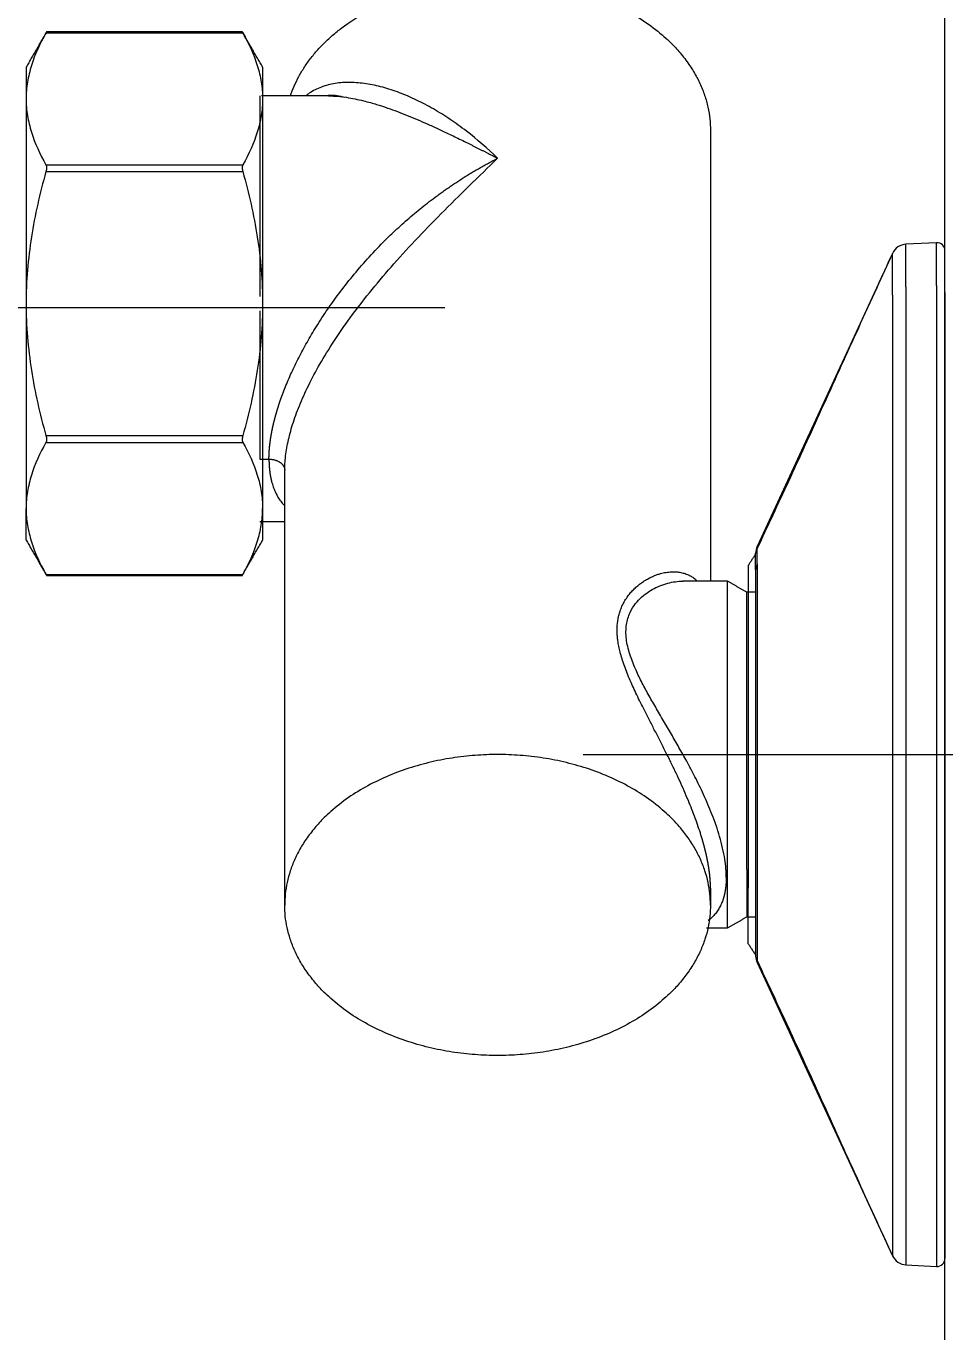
# Model space of a CAD drawing. Extents: x 8896 to 12055, y -91 to 2224.
# Drawn here: x 10874.1 to 10932.3, y 349.4 to 432.2 of the extents above; entities that cross this region are included whole.
import ezdxf

# ---------------------------------------------------------------- set-up
doc = ezdxf.new("R2010")
doc.units = 0
doc.header["$LTSCALE"] = 10
doc.header["$MEASUREMENT"] = 0
doc.header["$PDMODE"] = 3
doc.header["$PDSIZE"] = -10
doc.linetypes.add('CENTER2', pattern=[28.575, 19.05, -3.175, 3.175, -3.175])
doc.layers.get('0').update_dxf_attribs({"linetype": 'CONTINUOUS'})
doc.layers.get('DEFPOINTS').update_dxf_attribs({"linetype": 'CONTINUOUS'})
doc.layers.add('1', color=7, linetype='CONTINUOUS')
doc.layers.add('Cneter', color=1, linetype='CENTER2', lineweight=13)
doc.layers.add('치수선', color=7, linetype='CONTINUOUS', lineweight=20)
doc.styles.add('Daelim Dimension', font='')
doc.styles.get('Daelim Dimension').set_extended_font_data('나눔고딕')
doc.dimstyles.new('DEFAULT', dxfattribs={"dimscale": 2, "dimtxt": 2, "dimasz": 2, "dimexe": 0, "dimexo": 2, "dimgap": 1, "dimtad": 1, "dimdec": 1, "dimzin": 9, "dimdsep": 46, "dimtxsty": 'Daelim Dimension', "dimcen": 0.5, "dimclrd": 5, "dimclre": 5, "dimclrt": 256, "dimadec": 1, "dimazin": 0, "dimtfac": 1, "dimtdec": 1, "dimtix": 1, "dimtmove": 0, "dimatfit": 3, "dimfxl": 1, "dimtolj": 1, "dimtzin": 1, "dimlwd": 9, "dimlwe": 9, "dimarcsym": 0})

# ---------------------------------------------------------------- blocks, each defined once
blk = doc.blocks.new('*D13')
at = {"color": 5, "lineweight": 9, "ltscale": 0.5, "transparency": 16777216}
for p, q in [((10935.799, 418.485), (10998.181, 418.485)), ((10996.181, 410.485), (10996.181, 361.54)), ((10935.799, 353.54), (10998.181, 353.54)), ((10996.181, 353.54), (10996.181, 292.951))]:
    blk.add_line(p, q, dxfattribs=at)
at = {"color": 5, "ltscale": 0.5, "transparency": 16777216}
for points in [[(10994.848, 410.485), (10997.514, 410.485), (10996.181, 418.485)], [(10994.848, 361.54), (10997.514, 361.54), (10996.181, 353.54)]]:
    blk.add_solid(points, dxfattribs=at)
at = {"layer": 'DEFPOINTS', "color": 0, "ltscale": 0.5, "transparency": 16777216}
for p in [(10931.799, 418.485), (10996.181, 418.485), (10931.799, 353.54)]:
    blk.add_point(p, dxfattribs=at)
at = {"color": 7, "ltscale": 0.5, "transparency": 16777216, "insert": (10983.294, 319.245), "char_height": 20, "attachment_point": 5, "rotation": 90, "style": 'Daelim Dimension'}
blk.add_mtext('\\A1;{\\fISOCPEUR|b0|i0|c0|p34;%%C}65', dxfattribs=at)
blk = doc.blocks.new('*D20')
at = {"color": 5, "lineweight": 9, "ltscale": 0.5, "transparency": 16777216}
for p, q in [((10793.931, 1347.567), (11137.619, 1347.567)), ((11135.619, 1339.567), (11135.619, 394.013)), ((10969.817, 386.013), (11137.619, 386.013))]:
    blk.add_line(p, q, dxfattribs=at)
at = {"color": 5, "ltscale": 0.5, "transparency": 16777216}
for points in [[(11134.285, 1339.567), (11136.952, 1339.567), (11135.619, 1347.567)], [(11134.285, 394.013), (11136.952, 394.013), (11135.619, 386.013)]]:
    blk.add_solid(points, dxfattribs=at)
at = {"layer": 'DEFPOINTS', "color": 0, "ltscale": 0.5, "transparency": 16777216}
for p in [(10789.931, 1347.567), (10965.817, 386.013), (11135.619, 386.013)]:
    blk.add_point(p, dxfattribs=at)
at = {"color": 7, "ltscale": 0.5, "transparency": 16777216, "insert": (11119.913, 866.79), "char_height": 20, "attachment_point": 5, "rotation": 90, "style": 'Daelim Dimension'}
blk.add_mtext('\\A1;(1140)', dxfattribs=at)
blk = doc.blocks.new('*D23')
at = {"color": 5, "lineweight": 9, "ltscale": 0.5, "transparency": 16777216}
for p, q in [((10834.931, 377.44), (10834.931, 468.952)), ((10932.325, 421.986), (10932.325, 468.952)), ((10842.931, 466.952), (10924.325, 466.952))]:
    blk.add_line(p, q, dxfattribs=at)
at = {"color": 5, "ltscale": 0.5, "transparency": 16777216}
for points in [[(10842.931, 468.286), (10842.931, 465.619), (10834.931, 466.952)], [(10924.325, 468.286), (10924.325, 465.619), (10932.325, 466.952)]]:
    blk.add_solid(points, dxfattribs=at)
at = {"layer": 'DEFPOINTS', "color": 0, "ltscale": 0.5, "transparency": 16777216}
for p in [(10932.325, 466.952), (10932.325, 417.986), (10834.931, 373.44)]:
    blk.add_point(p, dxfattribs=at)
at = {"color": 7, "ltscale": 0.5, "transparency": 16777216, "insert": (10883.628, 480.354), "char_height": 20, "attachment_point": 5, "style": 'Daelim Dimension'}
blk.add_mtext('\\A1;97.4', dxfattribs=at)

msp = doc.modelspace()

# ---------------------------------------------------------------- linework, layer by layer
at = {"layer": '1', "color": 7, "linetype": 'Continuous', "lineweight": 18}
for p, q in [((10887.767, 431.862), (10875.352, 431.862)), ((10888.886, 427.797), (10888.886, 415.062)), ((10893.264, 427.797), (10888.988, 427.797)), ((10917.461, 425.61), (10917.461, 397.013)), ((10931.799, 418.485), (10929.854, 418.383)), ((10928.998, 417.803), (10920.417, 399.212)), ((10928.998, 417.802), (10928.998, 417.803)), ((10932.325, 415.315), (10932.325, 417.986)), ((10932.325, 415.315), (10932.325, 354.039)), ((10888.886, 414.16), (10888.886, 404.751)), ((10888.886, 400.797), (10890.461, 400.797)), ((10920.325, 397.736), (10920.325, 398.793)), ((10919.855, 398.013), (10919.855, 377.527)), ((10920.325, 397.736), (10920.325, 397.703)), ((10920.325, 397.703), (10920.325, 373.232)), ((10875.352, 397.376), (10887.767, 397.376)), ((10918.543, 397.013), (10915.713, 397.013)), ((10920.325, 396.313), (10919.756, 396.313)), ((10919.756, 378.729), (10919.756, 396.313)), ((10919.756, 378.729), (10919.756, 375.713)), ((10917.461, 377.527), (10917.461, 376.467)), ((10919.855, 374.013), (10919.855, 377.527)), ((10919.756, 375.713), (10920.325, 375.713)), ((10917.206, 375.013), (10918.543, 375.013)), ((10920.417, 372.944), (10920.417, 372.813)), ((10920.417, 372.813), (10928.998, 354.222)), ((10932.325, 356.767), (10932.325, 356.71)), ((10929.854, 353.642), (10931.799, 353.54))]:
    msp.add_line(p, q, dxfattribs=at)
at = {"layer": '1', "color": 7, "linetype": 'Continuous', "lineweight": 13}
for p, q in [((10929.854, 415.682), (10929.854, 418.383)), ((10931.799, 415.772), (10931.799, 418.485)), ((10928.998, 415.151), (10928.998, 417.802)), ((10928.998, 415.151), (10928.998, 354.222)), ((10929.854, 415.682), (10929.854, 353.642)), ((10931.799, 415.772), (10931.799, 353.54)), ((10920.417, 398.121), (10920.417, 399.212)), ((10920.417, 398.121), (10920.417, 398.086)), ((10920.417, 398.086), (10920.417, 372.944))]:
    msp.add_line(p, q, dxfattribs=at)
at = {"layer": '1', "color": 7, "linetype": 'Continuous', "lineweight": 18}
for centre, radius, start, end in [((10929.906, 417.384), 1, 93, 155.22486), ((10931.825, 417.986), 0.5, 0, 93), ((10921.325, 398.793), 1, 155.22486, 180), ((10921.325, 373.232), 1, 180, 204.77514), ((10929.906, 354.641), 1, 204.77514, 267), ((10931.825, 354.039), 0.5, 267, 0)]:
    msp.add_arc(centre, radius, start, end, dxfattribs=at)
at = {"layer": '1', "color": 7, "linetype": 'Continuous', "lineweight": 13}
msp.add_ellipse((10921.325, 397.703), major_axis=(-1, 0), ratio=0.914699, start_param=5.850778, end_param=6.283185, dxfattribs=at)
at = {"layer": '1', "color": 7, "linetype": 'Continuous', "lineweight": 18}
for points, weights, knots in [([(10890.821, 427.801), (10893.273, 435.156), (10903.961, 435.156), (10917.461, 435.156), (10917.461, 425.61)], [0.922520828792, 0.753054396155, 1, 0.707106779268, 1], [0, 0, 0, 0.457443, 0.457443, 1, 1, 1]), ([(10918.543, 378.234), (10918.543, 386.013), (10918.543, 393.791), (10918.543, 397.014), (10918.543, 397.013)], [1, 0.707106778929, 1, 0.853505305603, 0.853553405252], [0, 0, 0, 0.666594, 0.666594, 1, 1, 1]), ([(10917.461, 376.467), (10917.461, 386.013), (10903.961, 386.013), (10890.461, 386.013), (10890.461, 376.467)], [1, 0.707106784669, 1, 0.707106784669, 1], [0, 0, 0, 0.5, 0.5, 1, 1, 1]), ([(10917.461, 376.467), (10917.461, 366.921), (10903.961, 366.921), (10890.461, 366.921), (10890.461, 376.467)], [1, 0.707106777704, 1, 0.707106777704, 1], [0, 0, 0, 0.5, 0.5, 1, 1, 1])]:
    msp.add_rational_spline(points, weights, degree=2, knots=knots, dxfattribs=at)
for points in [[(10875.364, 431.878), (10874.06, 429.619)], [(10889.06, 429.619), (10887.756, 431.878)], [(10890.461, 376.467), (10890.461, 404.044)], [(10874.06, 399.619), (10875.364, 397.36)], [(10887.756, 397.36), (10889.06, 399.619)], [(10920.325, 398.742), (10919.855, 398.013)], [(10919.756, 396.313), (10918.543, 397.013)], [(10918.543, 375.013), (10919.756, 375.713)], [(10919.855, 374.013), (10920.347, 373.25)]]:
    msp.add_open_spline(points, degree=1, dxfattribs=at)
for points, knots in [([(10875.317, 431.795), (10874.932, 431.111), (10874.616, 430.421), (10874.288, 429.376), (10874.204, 429.025), (10874.089, 428.321), (10874.06, 427.966), (10874.06, 427.609)], [0, 0, 0, 0, 0.5, 0.5, 0.75, 0.75, 1, 1, 1, 1]), ([(10875.355, 431.862), (10875.355, 431.862), (10875.355, 431.862), (10875.354, 431.86), (10875.353, 431.859), (10875.351, 431.855), (10875.348, 431.851), (10875.344, 431.842), (10875.342, 431.839), (10875.338, 431.832), (10875.336, 431.828), (10875.329, 431.815), (10875.323, 431.806), (10875.317, 431.795)], [0, 0, 0, 0, 0.121337, 0.121337, 0.246861, 0.246861, 0.497907, 0.497907, 0.62343, 0.62343, 0.748954, 0.748954, 1, 1, 1, 1]), ([(10887.765, 431.862), (10887.765, 431.862), (10887.765, 431.862), (10887.766, 431.86), (10887.766, 431.859), (10887.769, 431.855), (10887.771, 431.851), (10887.776, 431.842), (10887.778, 431.839), (10887.782, 431.832), (10887.784, 431.828), (10887.791, 431.815), (10887.796, 431.806), (10887.802, 431.795)], [0, 0, 0, 0, 0.121337, 0.121337, 0.246861, 0.246861, 0.497907, 0.497907, 0.62343, 0.62343, 0.748954, 0.748954, 1, 1, 1, 1]), ([(10887.802, 431.795), (10888.188, 431.111), (10888.504, 430.421), (10888.831, 429.376), (10888.916, 429.025), (10889.03, 428.321), (10889.06, 427.966), (10889.06, 427.609)], [0, 0, 0, 0, 0.5, 0.5, 0.75, 0.75, 1, 1, 1, 1]), ([(10874.06, 427.609), (10874.06, 427.253), (10874.089, 426.898), (10874.204, 426.193), (10874.288, 425.843), (10874.616, 424.798), (10874.932, 424.108), (10875.317, 423.424)], [0, 0, 0, 0, 0.25, 0.25, 0.5, 0.5, 1, 1, 1, 1]), ([(10889.06, 427.609), (10889.06, 427.253), (10889.03, 426.898), (10888.916, 426.193), (10888.831, 425.843), (10888.504, 424.798), (10888.188, 424.108), (10887.802, 423.424)], [0, 0, 0, 0, 0.25, 0.25, 0.5, 0.5, 1, 1, 1, 1]), ([(10893.217, 427.839), (10893.511, 427.859), (10893.846, 427.839), (10894.192, 427.724), (10894.225, 427.712)], [0, 0, 0, 0, 0.906885, 1, 1, 1, 1]), ([(10875.317, 423.424), (10875.329, 423.402), (10875.339, 423.376), (10875.347, 423.338), (10875.348, 423.329), (10875.351, 423.313), (10875.352, 423.304), (10875.354, 423.278), (10875.355, 423.26), (10875.355, 423.231), (10875.355, 423.222), (10875.354, 423.202), (10875.353, 423.192), (10875.351, 423.161), (10875.348, 423.14), (10875.344, 423.109), (10875.342, 423.098), (10875.338, 423.077), (10875.336, 423.066), (10875.329, 423.034), (10875.323, 423.012), (10875.317, 422.991)], [0, 0, 0, 0, 0.25, 0.25, 0.3125, 0.3125, 0.375, 0.375, 0.5, 0.5, 0.5625, 0.5625, 0.625, 0.625, 0.75, 0.75, 0.8125, 0.8125, 0.875, 0.875, 1, 1, 1, 1]), ([(10887.802, 423.424), (10887.79, 423.402), (10887.781, 423.376), (10887.773, 423.338), (10887.772, 423.329), (10887.769, 423.313), (10887.768, 423.304), (10887.766, 423.278), (10887.765, 423.26), (10887.765, 423.231), (10887.765, 423.222), (10887.766, 423.202), (10887.766, 423.192), (10887.769, 423.161), (10887.771, 423.14), (10887.776, 423.109), (10887.778, 423.098), (10887.782, 423.077), (10887.784, 423.066), (10887.791, 423.034), (10887.796, 423.012), (10887.802, 422.991)], [0, 0, 0, 0, 0.25, 0.25, 0.3125, 0.3125, 0.375, 0.375, 0.5, 0.5, 0.5625, 0.5625, 0.625, 0.625, 0.75, 0.75, 0.8125, 0.8125, 0.875, 0.875, 1, 1, 1, 1]), ([(10875.317, 422.991), (10874.932, 421.622), (10874.616, 420.242), (10874.288, 418.152), (10874.204, 417.451), (10874.089, 416.041), (10874.06, 415.332), (10874.06, 414.619)], [0, 0, 0, 0, 0.5, 0.5, 0.75, 0.75, 1, 1, 1, 1]), ([(10887.802, 422.991), (10888.188, 421.622), (10888.504, 420.242), (10888.831, 418.152), (10888.916, 417.451), (10889.03, 416.041), (10889.06, 415.332), (10889.06, 414.619)], [0, 0, 0, 0, 0.5, 0.5, 0.75, 0.75, 1, 1, 1, 1]), ([(10928.998, 417.802), (10928.247, 416.165), (10926.779, 412.957), (10924.548, 408.007), (10922.44, 403.41), (10921.08, 400.489), (10920.417, 399.078)], [0, 0, 0, 0, 0.281066, 0.537113, 0.775366, 1, 1, 1, 1]), ([(10874.06, 414.619), (10874.06, 413.906), (10874.089, 413.197), (10874.204, 411.787), (10874.288, 411.086), (10874.616, 408.996), (10874.932, 407.616), (10875.317, 406.247)], [0, 0, 0, 0, 0.25, 0.25, 0.5, 0.5, 1, 1, 1, 1]), ([(10889.06, 414.619), (10889.06, 413.906), (10889.03, 413.197), (10888.916, 411.787), (10888.831, 411.086), (10888.504, 408.996), (10888.188, 407.616), (10887.802, 406.247)], [0, 0, 0, 0, 0.25, 0.25, 0.5, 0.5, 1, 1, 1, 1]), ([(10875.317, 406.247), (10875.329, 406.205), (10875.339, 406.162), (10875.347, 406.109), (10875.348, 406.098), (10875.351, 406.077), (10875.352, 406.067), (10875.354, 406.037), (10875.355, 406.017), (10875.355, 405.988), (10875.355, 405.979), (10875.354, 405.96), (10875.353, 405.951), (10875.351, 405.925), (10875.348, 405.909), (10875.344, 405.886), (10875.342, 405.878), (10875.338, 405.864), (10875.336, 405.857), (10875.329, 405.837), (10875.323, 405.825), (10875.317, 405.814)], [0, 0, 0, 0, 0.25, 0.25, 0.3125, 0.3125, 0.375, 0.375, 0.5, 0.5, 0.5625, 0.5625, 0.625, 0.625, 0.75, 0.75, 0.8125, 0.8125, 0.875, 0.875, 1, 1, 1, 1]), ([(10887.802, 406.247), (10887.79, 406.205), (10887.781, 406.162), (10887.773, 406.109), (10887.772, 406.098), (10887.769, 406.077), (10887.768, 406.067), (10887.766, 406.037), (10887.765, 406.017), (10887.765, 405.988), (10887.765, 405.979), (10887.766, 405.96), (10887.766, 405.951), (10887.769, 405.925), (10887.771, 405.909), (10887.776, 405.886), (10887.778, 405.878), (10887.782, 405.864), (10887.784, 405.857), (10887.791, 405.837), (10887.796, 405.825), (10887.802, 405.814)], [0, 0, 0, 0, 0.25, 0.25, 0.3125, 0.3125, 0.375, 0.375, 0.5, 0.5, 0.5625, 0.5625, 0.625, 0.625, 0.75, 0.75, 0.8125, 0.8125, 0.875, 0.875, 1, 1, 1, 1]), ([(10875.317, 405.814), (10874.932, 405.13), (10874.616, 404.44), (10874.288, 403.395), (10874.204, 403.045), (10874.089, 402.34), (10874.06, 401.985), (10874.06, 401.629)], [0, 0, 0, 0, 0.5, 0.5, 0.75, 0.75, 1, 1, 1, 1]), ([(10887.802, 405.814), (10888.188, 405.13), (10888.504, 404.44), (10888.831, 403.395), (10888.916, 403.045), (10889.03, 402.34), (10889.06, 401.985), (10889.06, 401.629)], [0, 0, 0, 0, 0.5, 0.5, 0.75, 0.75, 1, 1, 1, 1]), ([(10890.461, 404.044), (10890.461, 404.3), (10890.484, 404.726), (10890.545, 405.173), (10890.573, 405.343)], [0, 0, 0, 0, 0.624899, 1, 1, 1, 1]), ([(10874.06, 401.629), (10874.06, 401.272), (10874.089, 400.917), (10874.204, 400.213), (10874.288, 399.862), (10874.616, 398.817), (10874.932, 398.127), (10875.317, 397.443)], [0, 0, 0, 0, 0.25, 0.25, 0.5, 0.5, 1, 1, 1, 1]), ([(10887.802, 397.443), (10888.188, 398.127), (10888.504, 398.817), (10888.831, 399.862), (10888.916, 400.213), (10889.03, 400.917), (10889.06, 401.272), (10889.06, 401.629)], [0, 0, 0, 0, 0.5, 0.5, 0.75, 0.75, 1, 1, 1, 1]), ([(10875.317, 397.443), (10875.329, 397.421), (10875.339, 397.405), (10875.347, 397.39), (10875.348, 397.388), (10875.351, 397.384), (10875.352, 397.382), (10875.354, 397.377), (10875.355, 397.376), (10875.355, 397.376)], [0, 0, 0, 0, 0.500366, 0.500366, 0.625458, 0.625458, 0.750549, 0.750549, 1, 1, 1, 1]), ([(10887.765, 397.376), (10887.765, 397.376), (10887.765, 397.376), (10887.766, 397.378), (10887.766, 397.379), (10887.769, 397.383), (10887.771, 397.387), (10887.776, 397.396), (10887.778, 397.399), (10887.782, 397.406), (10887.784, 397.41), (10887.791, 397.423), (10887.796, 397.432), (10887.802, 397.443)], [0, 0, 0, 0, 0.121337, 0.121337, 0.246861, 0.246861, 0.497907, 0.497907, 0.62343, 0.62343, 0.748954, 0.748954, 1, 1, 1, 1]), ([(10917.461, 377.527), (10917.461, 377.539), (10917.461, 377.561), (10917.461, 377.595), (10917.46, 377.629), (10917.46, 377.664), (10917.459, 377.698), (10917.458, 377.733), (10917.457, 377.768), (10917.456, 377.803), (10917.454, 377.838), (10917.453, 377.873), (10917.451, 377.908), (10917.449, 377.944), (10917.447, 377.98), (10917.444, 378.015), (10917.442, 378.051), (10917.439, 378.087), (10917.437, 378.124), (10917.434, 378.16), (10917.43, 378.197), (10917.427, 378.233), (10917.424, 378.27), (10917.42, 378.307), (10917.416, 378.344), (10917.412, 378.382), (10917.408, 378.419), (10917.404, 378.457), (10917.399, 378.494), (10917.395, 378.532), (10917.39, 378.57), (10917.385, 378.608), (10917.38, 378.646), (10917.375, 378.685), (10917.369, 378.723), (10917.364, 378.762), (10917.358, 378.801), (10917.352, 378.84), (10917.346, 378.879), (10917.339, 378.918), (10917.333, 378.957), (10917.326, 378.997), (10917.319, 379.036), (10917.312, 379.076), (10917.305, 379.116), (10917.298, 379.156), (10917.291, 379.196), (10917.283, 379.236), (10917.275, 379.277), (10917.267, 379.317), (10917.261, 379.347), (10917.258, 379.364), (10917.257, 379.367)], [0, 0, 0, 0, 0.020194, 0.040386, 0.060577, 0.080767, 0.100956, 0.121146, 0.141336, 0.161527, 0.18172, 0.201914, 0.22211, 0.242309, 0.262511, 0.282716, 0.302925, 0.323138, 0.343356, 0.363579, 0.383808, 0.404042, 0.424283, 0.444531, 0.464785, 0.485048, 0.505318, 0.525597, 0.545885, 0.566182, 0.586489, 0.606806, 0.627133, 0.647471, 0.667821, 0.688182, 0.708556, 0.728942, 0.749341, 0.769754, 0.79018, 0.810621, 0.831076, 0.851546, 0.872032, 0.892534, 0.913051, 0.933586, 0.954137, 0.974706, 0.995293, 1, 1, 1, 1]), ([(10920.417, 372.947), (10921.08, 371.536), (10922.44, 368.615), (10924.548, 364.018), (10926.779, 359.068), (10928.247, 355.86), (10928.998, 354.223)], [0, 0, 0, 0, 0.224634, 0.462887, 0.718934, 1, 1, 1, 1])]:
    msp.add_open_spline(points, degree=3, knots=knots, dxfattribs=at)
at = {"layer": '1', "color": 7, "linetype": 'Continuous', "lineweight": 13}
for points in [[(10875.317, 431.795), (10887.802, 431.795)], [(10875.317, 423.424), (10887.802, 423.424)], [(10875.317, 422.991), (10887.802, 422.991)], [(10875.317, 406.247), (10887.802, 406.247)], [(10875.317, 405.814), (10887.802, 405.814)], [(10888.886, 404.751), (10889.461, 404.751)], [(10875.317, 397.443), (10887.802, 397.443)]]:
    msp.add_open_spline(points, degree=1, dxfattribs=at)
at = {"layer": '1', "color": 7, "linetype": 'Continuous', "lineweight": 18}
for points, weights in [([(10874.06, 429.619), (10874.06, 429.62), (10874.06, 427.609)], [0.933012707473, 0.93299332452, 1]), ([(10889.06, 429.619), (10889.06, 429.619), (10889.06, 427.609)], [0.93301270366, 0.933001819247, 1]), ([(10874.06, 427.609), (10874.06, 423.279), (10874.06, 414.619)], [1, 0.866025403137, 1]), ([(10889.06, 427.609), (10889.06, 423.279), (10889.06, 414.619)], [1, 0.86602540672, 1]), ([(10874.06, 414.619), (10874.06, 405.959), (10874.06, 401.629)], [1, 0.866025403743, 1]), ([(10889.06, 414.619), (10889.06, 405.959), (10889.06, 401.629)], [1, 0.866025404893, 1]), ([(10874.06, 399.619), (10874.06, 399.619), (10874.06, 401.629)], [0.933012701612, 0.933022497065, 1]), ([(10889.06, 401.629), (10889.06, 399.619), (10889.06, 399.619)], [1, 0.933024304906, 0.933012704415]), ([(10918.543, 375.013), (10918.543, 375.014), (10918.543, 378.234)], [0.853553407511, 0.853601477121, 1])]:
    msp.add_rational_spline(points, weights, degree=2, dxfattribs=at)
at = {"layer": '1', "color": 7, "linetype": 'Continuous', "lineweight": 13}
for points, knots in [([(10903.961, 423.843), (10903.323, 424.461), (10902.661, 425.037), (10901.639, 425.824), (10901.294, 426.074), (10900.596, 426.544), (10900.243, 426.765), (10899.532, 427.175), (10899.174, 427.364), (10898.458, 427.708), (10898.098, 427.862), (10897.382, 428.133), (10897.025, 428.249), (10896.318, 428.439), (10895.968, 428.513), (10895.281, 428.616), (10894.943, 428.645), (10894.286, 428.653), (10893.966, 428.632), (10893.353, 428.537), (10893.059, 428.462), (10892.506, 428.255), (10892.246, 428.123), (10891.948, 427.921), (10891.891, 427.879), (10891.834, 427.835)], [0, 0, 0, 0, 0.163305, 0.163305, 0.244958, 0.244958, 0.326611, 0.326611, 0.408263, 0.408263, 0.489916, 0.489916, 0.571569, 0.571569, 0.653221, 0.653221, 0.734874, 0.734874, 0.816526, 0.816526, 0.898179, 0.898179, 0.979832, 0.979832, 1, 1, 1, 1]), ([(10893.228, 427.797), (10893.335, 427.796), (10893.702, 427.786), (10894.268, 427.728), (10894.907, 427.615), (10895.423, 427.498), (10895.876, 427.378), (10896.261, 427.265), (10896.574, 427.166), (10896.96, 427.038), (10897.447, 426.865), (10898.068, 426.628), (10898.699, 426.37), (10899.34, 426.094), (10899.881, 425.85), (10900.324, 425.646), (10900.674, 425.482), (10901.047, 425.303), (10901.446, 425.111), (10901.781, 424.946), (10902.042, 424.817), (10902.22, 424.728), (10902.396, 424.64), (10902.567, 424.554), (10902.736, 424.469), (10902.901, 424.385), (10903.062, 424.303), (10903.221, 424.223), (10903.376, 424.144), (10903.527, 424.066), (10903.675, 423.99), (10903.819, 423.916), (10903.914, 423.867), (10903.961, 423.843)], [0, 0, 0, 0, 0.037414, 0.126321, 0.186842, 0.239798, 0.28522, 0.323128, 0.353548, 0.3765, 0.434281, 0.491981, 0.549601, 0.607141, 0.664596, 0.693061, 0.723397, 0.755598, 0.789653, 0.825553, 0.840885, 0.855895, 0.870584, 0.884954, 0.899004, 0.912737, 0.926152, 0.93925, 0.952031, 0.964496, 0.976646, 0.98848, 1, 1, 1, 1]), ([(10889.461, 404.751), (10889.461, 404.762), (10889.461, 404.784), (10889.461, 404.817), (10889.462, 404.85), (10889.462, 404.884), (10889.463, 404.917), (10889.464, 404.951), (10889.465, 404.985), (10889.466, 405.018), (10889.467, 405.052), (10889.469, 405.086), (10889.47, 405.121), (10889.472, 405.155), (10889.474, 405.189), (10889.476, 405.224), (10889.478, 405.259), (10889.48, 405.293), (10889.483, 405.328), (10889.486, 405.363), (10889.488, 405.398), (10889.491, 405.434), (10889.494, 405.469), (10889.498, 405.505), (10889.501, 405.54), (10889.505, 405.576), (10889.508, 405.612), (10889.512, 405.647), (10889.516, 405.683), (10889.52, 405.72), (10889.525, 405.756), (10889.529, 405.792), (10889.534, 405.829), (10889.539, 405.865), (10889.544, 405.902), (10889.549, 405.939), (10889.554, 405.975), (10889.559, 406.012), (10889.565, 406.05), (10889.57, 406.087), (10889.576, 406.124), (10889.582, 406.161), (10889.588, 406.199), (10889.595, 406.237), (10889.601, 406.274), (10889.608, 406.312), (10889.615, 406.35), (10889.621, 406.388), (10889.629, 406.426), (10889.636, 406.464), (10889.643, 406.503), (10889.651, 406.541), (10889.658, 406.58), (10889.666, 406.618), (10889.674, 406.657), (10889.682, 406.696), (10889.69, 406.735), (10889.699, 406.774), (10889.707, 406.813), (10889.716, 406.852), (10889.725, 406.892), (10889.734, 406.931), (10889.743, 406.97), (10889.752, 407.01), (10889.762, 407.05), (10889.772, 407.09), (10889.781, 407.13), (10889.791, 407.169), (10889.801, 407.21), (10889.812, 407.25), (10889.822, 407.29), (10889.833, 407.33), (10889.843, 407.371), (10889.854, 407.411), (10889.865, 407.452), (10889.876, 407.493), (10889.888, 407.534), (10889.899, 407.574), (10889.911, 407.615), (10889.922, 407.657), (10889.934, 407.698), (10889.946, 407.739), (10889.959, 407.78), (10889.971, 407.822), (10889.983, 407.863), (10889.996, 407.905), (10890.009, 407.946), (10890.022, 407.988), (10890.035, 408.03), (10890.048, 408.072), (10890.062, 408.114), (10890.075, 408.156), (10890.089, 408.198), (10890.103, 408.241), (10890.117, 408.283), (10890.131, 408.325), (10890.145, 408.368), (10890.256, 408.692), (10890.486, 409.312), (10890.884, 410.241), (10891.346, 411.197), (10891.873, 412.176), (10892.486, 413.208), (10893.191, 414.286), (10893.993, 415.399), (10894.869, 416.506), (10895.82, 417.597), (10896.628, 418.441), (10897.259, 419.056), (10897.688, 419.459), (10898.128, 419.855), (10898.579, 420.245), (10899.04, 420.627), (10899.511, 421.001), (10899.873, 421.277), (10900.12, 421.46), (10900.249, 421.555), (10900.379, 421.648), (10900.509, 421.741), (10900.64, 421.834), (10900.771, 421.925), (10900.903, 422.016), (10901.036, 422.107), (10901.169, 422.196), (10901.303, 422.285), (10901.437, 422.374), (10901.572, 422.461), (10901.708, 422.548), (10901.844, 422.634), (10901.981, 422.72), (10902.118, 422.805), (10902.256, 422.889), (10902.395, 422.972), (10902.534, 423.055), (10902.674, 423.137), (10902.815, 423.218), (10902.956, 423.299), (10903.098, 423.379), (10903.24, 423.458), (10903.383, 423.536), (10903.527, 423.614), (10903.671, 423.691), (10903.816, 423.767), (10903.912, 423.818), (10903.961, 423.843)], [0, 0, 0, 0, 0.001754, 0.003508, 0.005263, 0.007018, 0.008774, 0.010529, 0.012286, 0.014042, 0.015799, 0.017557, 0.019315, 0.021073, 0.022832, 0.024592, 0.026352, 0.028112, 0.029874, 0.031635, 0.033398, 0.035161, 0.036925, 0.038689, 0.040454, 0.04222, 0.043987, 0.045754, 0.047522, 0.049291, 0.05106, 0.052831, 0.054602, 0.056374, 0.058147, 0.059921, 0.061696, 0.063472, 0.065249, 0.067026, 0.068805, 0.070585, 0.072365, 0.074147, 0.07593, 0.077714, 0.079499, 0.081285, 0.083072, 0.08486, 0.08665, 0.08844, 0.090232, 0.092025, 0.093819, 0.095615, 0.097412, 0.09921, 0.101009, 0.10281, 0.104612, 0.106415, 0.10822, 0.110026, 0.111833, 0.113642, 0.115453, 0.117265, 0.119078, 0.120893, 0.122709, 0.124527, 0.126346, 0.128167, 0.129989, 0.131813, 0.133639, 0.135466, 0.137295, 0.139125, 0.140958, 0.142791, 0.144627, 0.146464, 0.148303, 0.150144, 0.151987, 0.153831, 0.155677, 0.157525, 0.159375, 0.161226, 0.16308, 0.164935, 0.166792, 0.168651, 0.170512, 0.172375, 0.211207, 0.251097, 0.292165, 0.334519, 0.378256, 0.428217, 0.479775, 0.533028, 0.588065, 0.644968, 0.667664, 0.6906, 0.713781, 0.737211, 0.760893, 0.784832, 0.809031, 0.815432, 0.821845, 0.828271, 0.83471, 0.841161, 0.847626, 0.854103, 0.860593, 0.867097, 0.873613, 0.880143, 0.886686, 0.893242, 0.899811, 0.906394, 0.912991, 0.919601, 0.926225, 0.932862, 0.939513, 0.946178, 0.952856, 0.959549, 0.966256, 0.972976, 0.979711, 0.98646, 0.993223, 1, 1, 1, 1]), ([(10890.573, 405.343), (10890.6, 405.511), (10890.7, 406.037), (10890.949, 406.967), (10891.381, 408.162), (10891.958, 409.444), (10892.689, 410.811), (10893.58, 412.258), (10894.636, 413.778), (10895.857, 415.36), (10897.237, 416.995), (10898.765, 418.672), (10900.425, 420.385), (10902.196, 422.135), (10903.367, 423.267), (10903.961, 423.843)], [0, 0, 0, 0, 0.025726, 0.079023, 0.134819, 0.193939, 0.257182, 0.325265, 0.39888, 0.478695, 0.565402, 0.659778, 0.762773, 0.875621, 1, 1, 1, 1]), ([(10889.461, 404.751), (10889.461, 404.74), (10889.461, 404.717), (10889.461, 404.684), (10889.462, 404.651), (10889.462, 404.617), (10889.463, 404.584), (10889.464, 404.551), (10889.465, 404.518), (10889.466, 404.486), (10889.467, 404.453), (10889.469, 404.42), (10889.471, 404.388), (10889.472, 404.355), (10889.474, 404.323), (10889.476, 404.29), (10889.479, 404.258), (10889.481, 404.226), (10889.484, 404.194), (10889.487, 404.162), (10889.49, 404.131), (10889.493, 404.099), (10889.496, 404.068), (10889.499, 404.036), (10889.503, 404.005), (10889.507, 403.974), (10889.511, 403.942), (10889.515, 403.911), (10889.519, 403.881), (10889.523, 403.85), (10889.528, 403.819), (10889.533, 403.789), (10889.538, 403.758), (10889.543, 403.728), (10889.548, 403.698), (10889.553, 403.668), (10889.559, 403.638), (10889.565, 403.608), (10889.571, 403.578), (10889.577, 403.549), (10889.583, 403.519), (10889.589, 403.49), (10889.596, 403.461), (10889.603, 403.432), (10889.609, 403.403), (10889.617, 403.374), (10889.624, 403.346), (10889.657, 403.219), (10889.724, 402.998), (10889.843, 402.697), (10889.987, 402.411), (10890.154, 402.147), (10890.304, 401.956), (10890.396, 401.853), (10890.423, 401.824)], [0, 0, 0, 0, 0.008754, 0.017517, 0.026289, 0.035069, 0.043858, 0.052656, 0.061462, 0.070277, 0.079101, 0.087933, 0.096774, 0.105623, 0.11448, 0.123346, 0.132221, 0.141104, 0.149995, 0.158895, 0.167802, 0.176718, 0.185643, 0.194575, 0.203516, 0.212465, 0.221422, 0.230387, 0.239361, 0.248342, 0.257332, 0.26633, 0.275337, 0.284351, 0.293374, 0.302405, 0.311445, 0.320492, 0.329548, 0.338612, 0.347685, 0.356766, 0.365855, 0.374952, 0.384057, 0.393171, 0.402293, 0.411424, 0.514893, 0.62185, 0.732284, 0.846187, 0.954915, 1, 1, 1, 1]), ([(10917.257, 379.367), (10917.255, 379.378), (10917.25, 379.402), (10917.242, 379.44), (10917.234, 379.481), (10917.225, 379.522), (10917.216, 379.563), (10917.207, 379.605), (10917.198, 379.646), (10917.188, 379.688), (10917.179, 379.73), (10917.169, 379.772), (10917.159, 379.814), (10917.149, 379.856), (10917.139, 379.898), (10917.128, 379.941), (10917.118, 379.983), (10917.107, 380.026), (10917.096, 380.069), (10917.085, 380.112), (10917.074, 380.155), (10917.062, 380.198), (10917.051, 380.241), (10917.039, 380.285), (10917.027, 380.328), (10917.015, 380.372), (10917.003, 380.416), (10916.991, 380.46), (10916.978, 380.504), (10916.966, 380.548), (10916.953, 380.592), (10916.94, 380.637), (10916.927, 380.681), (10916.913, 380.726), (10916.9, 380.771), (10916.886, 380.815), (10916.873, 380.86), (10916.809, 381.065), (10916.689, 381.435), (10916.497, 381.976), (10916.287, 382.529), (10916.051, 383.111), (10915.791, 383.718), (10915.507, 384.348), (10915.208, 384.984), (10914.888, 385.643), (10914.549, 386.32), (10914.201, 387.004), (10913.858, 387.67), (10913.547, 388.275), (10913.267, 388.824), (10913.021, 389.315), (10912.789, 389.792), (10912.572, 390.254), (10912.366, 390.717), (10912.173, 391.18), (10911.998, 391.64), (10911.85, 392.081), (10911.733, 392.494), (10911.644, 392.881), (10911.59, 393.201), (10911.559, 393.469), (10911.543, 393.691), (10911.537, 393.944), (10911.547, 394.225), (10911.582, 394.533), (10911.642, 394.832), (10911.729, 395.132), (10911.846, 395.428), (10911.994, 395.718), (10912.168, 395.994), (10912.362, 396.245), (10912.569, 396.473), (10912.786, 396.677), (10913.019, 396.864), (10913.266, 397.034), (10913.511, 397.177), (10913.748, 397.294), (10913.975, 397.389), (10914.245, 397.481), (10914.555, 397.558), (10914.891, 397.604), (10915.21, 397.61), (10915.508, 397.581), (10915.792, 397.517), (10916.052, 397.421), (10916.288, 397.296), (10916.458, 397.175), (10916.551, 397.094), (10916.578, 397.07)], [0, 0, 0, 0, 0.001206, 0.002772, 0.004338, 0.005906, 0.007476, 0.009047, 0.010619, 0.012193, 0.013769, 0.015347, 0.016926, 0.018507, 0.020089, 0.021674, 0.02326, 0.024848, 0.026438, 0.028029, 0.029623, 0.031218, 0.032816, 0.034416, 0.036017, 0.037621, 0.039227, 0.040834, 0.042444, 0.044056, 0.045671, 0.047287, 0.048906, 0.050527, 0.052151, 0.053776, 0.055404, 0.057035, 0.07599, 0.095218, 0.114756, 0.134641, 0.156646, 0.17888, 0.201383, 0.224196, 0.249246, 0.274259, 0.298408, 0.322254, 0.341148, 0.359575, 0.377561, 0.395135, 0.412329, 0.430933, 0.448964, 0.466479, 0.483538, 0.499027, 0.514217, 0.523907, 0.533616, 0.54336, 0.557946, 0.572475, 0.58762, 0.603081, 0.620187, 0.63775, 0.655831, 0.674488, 0.691753, 0.709402, 0.727466, 0.745974, 0.764953, 0.780988, 0.797171, 0.813517, 0.838339, 0.863143, 0.885961, 0.908456, 0.930665, 0.952631, 0.972511, 0.992042, 1, 1, 1, 1]), ([(10918.461, 378.234), (10918.461, 378.59), (10918.393, 379.413), (10918.082, 380.768), (10917.597, 382.165), (10917.05, 383.437), (10916.501, 384.562), (10915.974, 385.557), (10915.471, 386.458), (10914.977, 387.315), (10914.479, 388.164), (10913.983, 389.012), (10913.51, 389.84), (10913.071, 390.657), (10912.663, 391.504), (10912.309, 392.414), (10912.088, 393.367), (10912.094, 394.267), (10912.324, 395.016), (10912.683, 395.587), (10913.093, 396.016), (10913.532, 396.351), (10914.003, 396.618), (10914.497, 396.818), (10914.992, 396.949), (10915.402, 397.004), (10915.642, 397.013), (10915.724, 397.013)], [0, 0, 0, 0, 0.053402, 0.115455, 0.172584, 0.222727, 0.267128, 0.30657, 0.342031, 0.376281, 0.411578, 0.447354, 0.482751, 0.517094, 0.552833, 0.593799, 0.639239, 0.686309, 0.731638, 0.772412, 0.807947, 0.84216, 0.877385, 0.912956, 0.948038, 0.982112, 1, 1, 1, 1]), ([(10918.461, 378.234), (10918.461, 378.224), (10918.461, 378.204), (10918.461, 378.173), (10918.46, 378.142), (10918.46, 378.112), (10918.459, 378.082), (10918.458, 378.051), (10918.457, 378.021), (10918.456, 377.991), (10918.455, 377.961), (10918.453, 377.932), (10918.451, 377.902), (10918.45, 377.873), (10918.448, 377.843), (10918.446, 377.814), (10918.443, 377.785), (10918.441, 377.756), (10918.438, 377.727), (10918.435, 377.698), (10918.433, 377.67), (10918.43, 377.641), (10918.426, 377.613), (10918.423, 377.585), (10918.419, 377.557), (10918.416, 377.529), (10918.412, 377.501), (10918.408, 377.473), (10918.404, 377.445), (10918.399, 377.418), (10918.395, 377.391), (10918.39, 377.363), (10918.385, 377.336), (10918.381, 377.309), (10918.375, 377.283), (10918.37, 377.256), (10918.365, 377.229), (10918.359, 377.203), (10918.353, 377.177), (10918.348, 377.15), (10918.342, 377.124), (10918.335, 377.099), (10918.329, 377.073), (10918.322, 377.047), (10918.316, 377.022), (10918.309, 376.996), (10918.302, 376.971), (10918.295, 376.946), (10918.288, 376.921), (10918.28, 376.897), (10918.273, 376.872), (10918.265, 376.848), (10918.257, 376.823), (10918.249, 376.799), (10918.209, 376.682), (10918.127, 376.479), (10917.985, 376.211), (10917.818, 375.966), (10917.632, 375.753), (10917.458, 375.595), (10917.348, 375.511), (10917.305, 375.481)], [0, 0, 0, 0, 0.007826, 0.015654, 0.023483, 0.031315, 0.03915, 0.046986, 0.054826, 0.062667, 0.070512, 0.078359, 0.086209, 0.094063, 0.101919, 0.109778, 0.117641, 0.125507, 0.133377, 0.14125, 0.149127, 0.157008, 0.164892, 0.172781, 0.180673, 0.18857, 0.196471, 0.204377, 0.212287, 0.220202, 0.228121, 0.236045, 0.243974, 0.251907, 0.259846, 0.26779, 0.27574, 0.283694, 0.291655, 0.29962, 0.307592, 0.315569, 0.323551, 0.33154, 0.339535, 0.347536, 0.355543, 0.363557, 0.371576, 0.379603, 0.387636, 0.395675, 0.403722, 0.411775, 0.419835, 0.521406, 0.625179, 0.731317, 0.839971, 0.939372, 1, 1, 1, 1])]:
    msp.add_open_spline(points, degree=3, knots=knots, dxfattribs=at)
msp.add_rational_spline([(10889.461, 404.751), (10890.047, 404.751), (10890.461, 404.458), (10890.461, 404.044)], [1.17157546468, 0.942809008772, 0.942808178443, 1.17157297369], degree=3, dxfattribs=at)
at = {"layer": 'Cneter', "lineweight": 5, "ltscale": 0.5}
for p, q in [((10854.954, 414.369), (10900.613, 414.369)), ((10909.381, 386.013), (10965.817, 386.013))]:
    msp.add_line(p, q, dxfattribs=at)
at = {"layer": '치수선'}
msp.add_line((10932.325, 181.495), (10932.325, 1435.389), dxfattribs=at)

# ---------------------------------------------------------------- dimensions: what is measured, and where the dimension line sits
at = {"color": 5, "ltscale": 0.5}
dim = msp.add_linear_dim(base=(11135.619, 386.013), p1=(10789.931, 1347.567), p2=(10965.817, 386.013), angle=90, text='(1140)', dimstyle='DEFAULT', override={"dimtxt": 10, "dimasz": 4, "dimexe": 1, "dimdec": 0, "dimclrt": 7}, dxfattribs=at)
dim.commit()
dim.dimension.update_dxf_attribs({"geometry": '*D20', "text_midpoint": (11119.913, 866.79)})
dim = msp.add_linear_dim(base=(10932.325, 466.952), p1=(10834.931, 373.44), p2=(10932.325, 417.986), dimstyle='DEFAULT', override={"dimtxt": 10, "dimasz": 4, "dimexe": 1, "dimclrt": 7}, dxfattribs=at)
dim.commit()
dim.dimension.update_dxf_attribs({"geometry": '*D23', "text_midpoint": (10883.628, 480.354)})
dim = msp.add_linear_dim(base=(10996.181, 418.485), p1=(10931.799, 353.54), p2=(10931.799, 418.485), angle=90, text='{\\fISOCPEUR|b0|i0|c0|p34;%%C}<>', dimstyle='DEFAULT', override={"dimtxt": 10, "dimasz": 4, "dimexe": 1, "dimdec": 0, "dimclrt": 7}, dxfattribs=at)
dim.commit()
dim.dimension.update_dxf_attribs({"geometry": '*D13', "text_midpoint": (10996.181, 319.245), "dimtype": 160})

doc.saveas('drawing.dxf')
